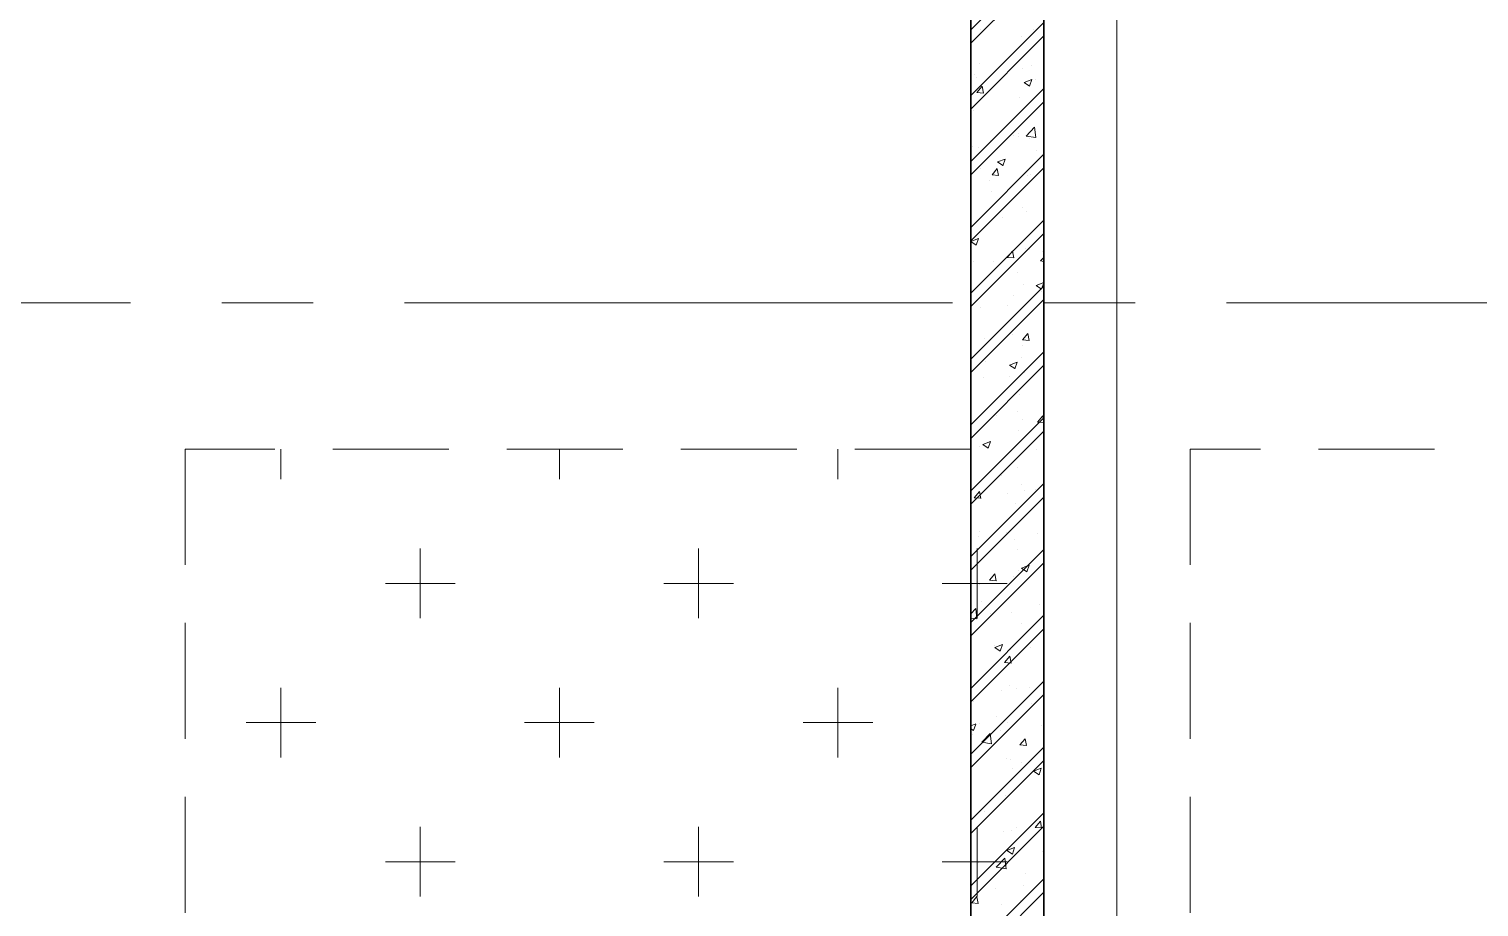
# Model space of a CAD drawing. Header units: millimetres. Extents: x 115500 to 206800, y -6300 to 53700.
# Drawn here: x 135423 to 139391, y 26546 to 28950 of the extents above; entities that cross this region are included whole.
import ezdxf

# ---------------------------------------------------------------- set-up
doc = ezdxf.new("R2010")
doc.units = ezdxf.units.MM
doc.linetypes.add('HIDDEN2', pattern=[4.7625, 3.175, -1.5875])
doc.linetypes.add('HT_Grid$0$CENTER2', pattern=[1.125, 0.75, -0.125, 0.125, -0.125])
for name, color, linetype, lineweight in [('HT_Grid$0$NDC_S_AXIS', 5, 'HT_Grid$0$CENTER2', 13), ('NDC_S_BEAM', 3, 'HIDDEN2', 20), ('NDC_S_HATCH MATERIAL', 8, 'Continuous', 13), ('NDC_S_SLAB', 2, 'Continuous', 20), ('NDC_S_WALL', 6, 'Continuous', 35)]:
    doc.layers.add(name, color=color, linetype=linetype, lineweight=lineweight)

msp = doc.modelspace()

# ---------------------------------------------------------------- linework, layer by layer
at = {"layer": 'HT_Grid$0$NDC_S_AXIS', "ltscale": 2000}
msp.add_line((120700, 28200), (201600, 28200), dxfattribs=at)
at = {"layer": 'NDC_S_BEAM', "ltscale": 100}
for p, q in [((135850, 27800), (135850, 24100)), ((138000, 27800), (135850, 27800)), ((138000, 27800), (138000, 24100)), ((141650, 27800), (138600, 27800)), ((138600, 27800), (138600, 24100))]:
    msp.add_line(p, q, dxfattribs=at)
at = {"layer": 'NDC_S_HATCH MATERIAL', "linetype": 'Continuous', "ltscale": 100}
for p, q in [((138000, 28947.9), (138200, 29147.9)), ((138000, 28911.1), (138200, 29111.1)), ((138000, 28767.5), (138200, 28967.5)), ((138000, 28730.8), (138200, 28930.8)), ((138027.5, 28947.4), (138027.5, 28947.4)), ((138138.7, 28930.5), (138138.7, 28930.5)), ((138170.4, 28949.1), (138170.4, 28949.1)), ((138014.6, 28926.6), (138014.6, 28926.6)), ((138023, 28856.5), (138023, 28856.5)), ((138166.7, 28849.2), (138166.7, 28849.2)), ((138010.9, 28826.7), (138010.9, 28826.7)), ((138015.7, 28818.3), (138015.7, 28818.3)), ((138142.1, 28842.4), (138142.1, 28842.4)), ((138145.7, 28803.5), (138166.7, 28811.5)), ((138160.7, 28793.3), (138166.7, 28811.4)), ((138175.9, 28811.5), (138175.9, 28811.5)), ((138000, 28587.2), (138200, 28787.2)), ((138016.5, 28776), (138030.9, 28793.3)), ((138016.5, 28776), (138034.4, 28774.5)), ((138034.4, 28774.4), (138031, 28793.2)), ((138145.7, 28803.5), (138160.6, 28793.4)), ((138000, 28550.5), (138200, 28750.5)), ((138133.5, 28763.1), (138133.5, 28763.1)), ((138163.1, 28749.4), (138163.1, 28749.4)), ((138007.3, 28726.9), (138007.3, 28726.9)), ((138117.5, 28658.2), (138117.5, 28658.2)), ((138129.7, 28663.4), (138129.7, 28663.4)), ((138129.7, 28654.7), (138129.7, 28654.7)), ((138151.3, 28656.7), (138174.6, 28681.1)), ((138151.3, 28656.7), (138177.9, 28652.6)), ((138178, 28652.5), (138174.6, 28681)), ((138003.6, 28627), (138003.6, 28627)), ((138020.6, 28624.7), (138020.6, 28624.7)), ((138054.6, 28644.8), (138054.6, 28644.8)), ((138159.5, 28649.5), (138159.5, 28649.5)), ((138180.7, 28617.9), (138180.7, 28617.9)), ((138000, 28406.9), (138200, 28606.9)), ((138072.7, 28585.9), (138093.7, 28594)), ((138072.7, 28585.9), (138087.6, 28575.8)), ((138087.7, 28575.7), (138093.8, 28593.9)), ((138000, 28370.2), (138200, 28570.2)), ((138026.7, 28567.5), (138026.7, 28567.5)), ((138050.8, 28536.3), (138050.8, 28536.3)), ((138058.1, 28550.4), (138072.6, 28567.6)), ((138058.1, 28550.4), (138076, 28548.8)), ((138076, 28548.7), (138072.6, 28567.5)), ((138155.8, 28549.6), (138155.8, 28549.6)), ((138164.4, 28551.3), (138164.4, 28551.3)), ((138057.8, 28505.7), (138057.8, 28505.7)), ((138141.2, 28462.5), (138141.2, 28462.5)), ((138000, 28226.6), (138200, 28426.6)), ((138085.5, 28433), (138085.5, 28433)), ((138152.2, 28449.8), (138152.2, 28449.8)), ((138000, 28189.9), (138200, 28389.9)), ((138000, 28368.5), (138020.7, 28376.4)), ((138014.7, 28358.2), (138020.8, 28376.3)), ((138000, 28368.2), (138014.7, 28358.3)), ((138099.7, 28324.7), (138114.2, 28342)), ((138117.7, 28323.1), (138114.2, 28341.9)), ((138148.5, 28349.9), (138148.5, 28349.9)), ((138159.5, 28345.7), (138159.5, 28345.7)), ((138196, 28339.6), (138196, 28339.6)), ((138006.6, 28314.6), (138006.6, 28314.6)), ((138062.6, 28312.1), (138062.6, 28312.1)), ((138099.7, 28324.7), (138117.7, 28323.2)), ((138191, 28314.8), (138200, 28324.2)), ((138191, 28314.8), (138200, 28313.5)), ((138128.8, 28283.5), (138128.8, 28283.5)), ((138178.8, 28247.6), (138199.8, 28255.6)), ((138193.7, 28237.4), (138199.8, 28255.5)), ((138000, 28046.3), (138200, 28246.3)), ((138117.1, 28221.3), (138117.1, 28221.3)), ((138144.9, 28250), (138144.9, 28250)), ((138178.8, 28247.6), (138193.7, 28237.5)), ((138192.2, 28231.2), (138192.2, 28231.2)), ((138000, 28009.5), (138200, 28209.5)), ((138025.8, 28187.6), (138025.8, 28187.6)), ((138099.8, 28193.2), (138099.8, 28193.2)), ((138141.2, 28150.2), (138141.2, 28150.2)), ((138038.2, 28102.9), (138038.2, 28102.9)), ((138113.3, 28112.8), (138113.3, 28112.8)), ((138141.3, 28099.1), (138155.8, 28116.3)), ((138141.3, 28099.1), (138159.3, 28097.5)), ((138159.3, 28097.4), (138155.8, 28116.2)), ((138000, 27866), (138200, 28066)), ((138140.3, 28082.6), (138140.3, 28082.6)), ((138000, 27829.2), (138200, 28029.2)), ((138041.4, 28039.9), (138041.4, 28039.9)), ((138105.8, 28030), (138126.8, 28038.1)), ((138105.8, 28030), (138120.7, 28020)), ((138120.8, 28019.9), (138126.8, 28038)), ((138137.6, 28050.3), (138137.6, 28050.3)), ((138034.4, 27994.5), (138034.4, 27994.5)), ((138104.6, 27999.6), (138104.6, 27999.6)), ((138148, 28009.5), (138148, 28009.5)), ((138133.9, 27950.4), (138133.9, 27950.4)), ((138128, 27903.6), (138128, 27903.6)), ((138000, 27685.7), (138200, 27885.7)), ((138069.1, 27891.1), (138069.1, 27891.1)), ((138141.9, 27880.6), (138141.9, 27880.6)), ((138183, 27873.4), (138197.4, 27890.7)), ((138183, 27873.4), (138200, 27871.9)), ((138200, 27876.7), (138197.5, 27890.5)), ((138000, 27648.9), (138200, 27848.9)), ((138032.8, 27812.5), (138053.8, 27820.6)), ((138047.8, 27802.3), (138053.8, 27820.4)), ((138130.3, 27850.6), (138130.3, 27850.6)), ((138199.8, 27837.8), (138199.8, 27837.8)), ((136112.2, 27717.8), (136112.2, 27800)), ((136874.2, 27717.8), (136874.2, 27800)), ((137636.2, 27717.8), (137636.2, 27800)), ((138024.9, 27807.7), (138024.9, 27807.7)), ((138032.8, 27812.5), (138047.7, 27802.4)), ((138179.6, 27797.8), (138179.6, 27797.8)), ((138126.6, 27750.7), (138126.6, 27750.7)), ((138000, 27505.4), (138200, 27705.4)), ((138083.4, 27727.3), (138083.4, 27727.3)), ((138139.5, 27702.8), (138139.5, 27702.8)), ((138000, 27468.6), (138200, 27668.6)), ((138009.4, 27666.6), (138023.9, 27683.8)), ((138009.4, 27666.6), (138027.3, 27665)), ((138027.4, 27664.9), (138023.9, 27683.7)), ((138100.7, 27679.4), (138100.7, 27679.4)), ((138146.7, 27687), (138146.7, 27687)), ((138175.8, 27689.3), (138175.8, 27689.3)), ((138123, 27650.8), (138123, 27650.8)), ((138021.8, 27561.1), (138021.8, 27561.1)), ((138023.7, 27574.8), (138023.7, 27574.8)), ((138096.9, 27571), (138096.9, 27571)), ((138119.3, 27550.9), (138119.3, 27550.9)), ((138183.9, 27568.1), (138183.9, 27568.1)), ((136493.2, 27336.8), (136493.2, 27527.2)), ((137255.2, 27336.8), (137255.2, 27527.2)), ((138000, 27325), (138200, 27525)), ((138017.2, 27336.8), (138017.2, 27527.2)), ((138127.1, 27523.8), (138127.1, 27523.8)), ((138000, 27288.3), (138200, 27488.3)), ((138131.6, 27467.6), (138131.6, 27467.6)), ((138138.9, 27474.2), (138159.9, 27482.2)), ((138138.9, 27474.2), (138153.8, 27464.1)), ((138153.8, 27464), (138159.9, 27482.1)), ((136398, 27432), (136588.5, 27432)), ((137160, 27432), (137350.5, 27432)), ((137922, 27432), (138100, 27432)), ((138018, 27452.7), (138018, 27452.7)), ((138024, 27427.9), (138024, 27427.9)), ((138051, 27440.9), (138065.5, 27458.2)), ((138051, 27440.9), (138069, 27439.4)), ((138069, 27439.2), (138065.5, 27458.1)), ((138115.7, 27451.1), (138115.7, 27451.1)), ((138199, 27457.9), (138199, 27457.9)), ((138028.6, 27381.2), (138028.6, 27381.2)), ((138125.5, 27414.8), (138125.5, 27414.8)), ((138000, 27349.1), (138013.5, 27363.2)), ((138000, 27144.7), (138200, 27344.7)), ((138016.9, 27334.6), (138013.6, 27363.1)), ((138052.7, 27349.3), (138052.7, 27349.3)), ((138112, 27351.2), (138112, 27351.2)), ((138188.7, 27374.5), (138188.7, 27374.5)), ((138000, 27337.3), (138016.9, 27334.7)), ((138000, 27108), (138200, 27308)), ((138138.6, 27322.9), (138138.6, 27322.9)), ((138065.8, 27262.3), (138065.8, 27262.3)), ((138065.9, 27256.6), (138086.9, 27264.7)), ((138080.8, 27246.4), (138086.9, 27264.6)), ((138065.9, 27256.6), (138080.8, 27246.5)), ((138092.7, 27215.3), (138107.1, 27232.5)), ((138110.6, 27213.6), (138107.2, 27232.4)), ((138108.4, 27251.3), (138108.4, 27251.3)), ((138163.2, 27255.9), (138163.2, 27255.9)), ((138092.7, 27215.3), (138110.6, 27213.7)), ((136112.2, 26955.8), (136112.2, 27146.2)), ((136874.2, 26955.8), (136874.2, 27146.2)), ((137636.2, 26955.8), (137636.2, 27146.2)), ((138000, 26964.4), (138200, 27164.4)), ((138104.7, 27151.5), (138104.7, 27151.5)), ((138126.2, 27143.9), (138126.2, 27143.9)), ((138159.4, 27147.5), (138159.4, 27147.5)), ((138000, 26927.7), (138200, 27127.7)), ((138007.4, 27109), (138007.4, 27109)), ((138084.3, 27137.6), (138084.3, 27137.6)), ((138167.5, 27102.2), (138167.5, 27102.2)), ((138070.6, 27068.7), (138070.6, 27068.7)), ((138198.1, 27078), (138198.1, 27078)), ((136017, 27051), (136207.5, 27051)), ((136779, 27051), (136969.5, 27051)), ((137541, 27051), (137731.5, 27051)), ((138000, 27041.8), (138013.9, 27047.1)), ((138000, 27034.3), (138007.8, 27029)), ((138007.8, 27028.9), (138013.9, 27047)), ((138023.1, 27048), (138023.1, 27048)), ((138080.5, 27029.2), (138080.5, 27029.2)), ((138101.1, 27051.6), (138101.1, 27051.6)), ((138194.1, 27044.1), (138194.1, 27044.1)), ((138000, 26784.1), (138200, 26984.1)), ((138005.4, 27019.3), (138005.4, 27019.3)), ((138030, 26996.9), (138053.3, 27021.3)), ((138030, 26996.9), (138056.6, 26992.8)), ((138056.7, 26992.7), (138053.3, 27021.2)), ((138134.3, 26989.6), (138148.8, 27006.8)), ((138134.3, 26989.6), (138152.2, 26988)), ((138152.2, 26987.9), (138148.8, 27006.7)), ((138000, 26747.4), (138200, 26947.4)), ((138097.4, 26951.7), (138097.4, 26951.7)), ((138107.8, 26949.7), (138107.8, 26949.7)), ((138001.5, 26910.9), (138001.5, 26910.9)), ((138115.2, 26925.8), (138115.2, 26925.8)), ((138137.7, 26943), (138137.7, 26943)), ((138172, 26918.3), (138193, 26926.3)), ((138172, 26918.3), (138186.9, 26908.2)), ((138186.9, 26908.1), (138193, 26926.2)), ((138093.8, 26851.9), (138093.8, 26851.9)), ((138000, 26603.8), (138200, 26803.8)), ((138036.2, 26807.5), (138036.2, 26807.5)), ((138049.4, 26796.4), (138049.4, 26796.4)), ((136493.2, 26574.8), (136493.2, 26765.2)), ((137255.2, 26574.8), (137255.2, 26765.2)), ((138000, 26567), (138200, 26767)), ((138017.2, 26574.8), (138017.2, 26765.2)), ((138090.1, 26752), (138090.1, 26752)), ((138112.7, 26756.1), (138112.7, 26756.1)), ((138125.3, 26764), (138125.3, 26764)), ((138175.9, 26764), (138190.4, 26781.2)), ((138175.9, 26764), (138193.9, 26762.4)), ((138193.9, 26762.3), (138190.4, 26781.1)), ((138099, 26700.7), (138120, 26708.8)), ((138113.9, 26690.6), (138120, 26708.7)), ((138146.8, 26714.1), (138146.8, 26714.1)), ((136398, 26670), (136588.5, 26670)), ((137160, 26670), (137350.5, 26670)), ((137922, 26670), (138100, 26670)), ((138022.2, 26668.1), (138022.2, 26668.1)), ((138069.7, 26655), (138093.1, 26679.4)), ((138096.4, 26650.8), (138093.1, 26679.3)), ((138099, 26700.7), (138113.9, 26690.7)), ((138197.2, 26698.1), (138197.2, 26698.1)), ((138069.7, 26655), (138096.4, 26650.9)), ((138086.5, 26652.1), (138086.5, 26652.1)), ((138149.9, 26637.2), (138149.9, 26637.2)), ((138000, 26423.5), (138200, 26623.5)), ((138000, 26386.7), (138200, 26586.7)), ((138067.9, 26595.8), (138067.9, 26595.8)), ((138143, 26605.7), (138143, 26605.7)), ((138002.4, 26557.1), (138016.8, 26574.4)), ((138002.4, 26557.1), (138020.3, 26555.6)), ((138020.3, 26555.4), (138016.8, 26574.2)), ((138082.8, 26552.3), (138082.8, 26552.3)), ((138136.8, 26563.1), (138136.8, 26563.1))]:
    msp.add_line(p, q, dxfattribs=at)
at = {"layer": 'NDC_S_SLAB', "ltscale": 10}
msp.add_line((138400, 37900.4), (138400, 17100.4), dxfattribs=at)
at = {"layer": 'NDC_S_WALL', "ltscale": 100}
for p, q in [((138200, 37700.4), (138200, 17300.4)), ((138000, 37500.4), (138000, 17500.4))]:
    msp.add_line(p, q, dxfattribs=at)

doc.saveas('drawing.dxf')
